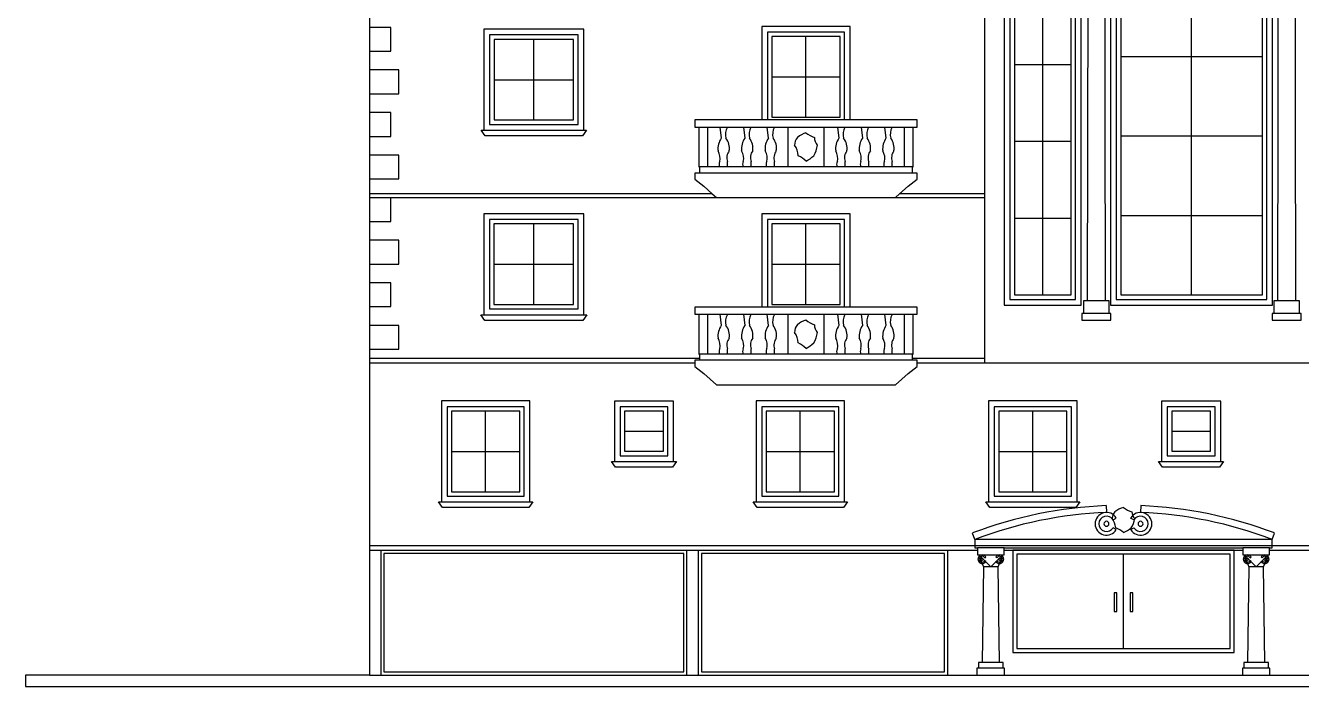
# Model space of a CAD drawing. Header units: inches. Extents: x 312.1 to 352.3, y 112.1 to 138.
# Drawn here: x 312.1 to 334.6, y 112.11 to 123.75 of the extents above; entities that cross this region are included whole.
import ezdxf

# ---------------------------------------------------------------- set-up
doc = ezdxf.new("R2010")
doc.units = ezdxf.units.IN
for name, color, linetype, lineweight in [('01_MASS_AND_COURSES', 7, 'Continuous', 25), ('02_GLAZING', 7, 'Continuous', 25), ('03_BAROQUE_FRAMES', 7, 'Continuous', 25), ('04_STONE_BALUSTRADES', 7, 'Continuous', 25), ('05_PILASTERS_AND_CAPITALS', 7, 'Continuous', 25), ('07_CARTOUCHES_AND_SCROLLS', 7, 'Continuous', 25), ('08_ENTRANCE', 7, 'Continuous', 25)]:
    doc.layers.add(name, color=color, linetype=linetype, lineweight=lineweight)

msp = doc.modelspace()

# ---------------------------------------------------------------- linework, layer by layer
at = {"layer": '01_MASS_AND_COURSES'}
for points in [[(318.165, 123.975), (318.165, 123.72)], [(318.165, 123.72), (318.165, 123.3)], [(318.165, 123.3), (318.165, 122.97)], [(318.165, 122.97), (318.165, 122.55)], [(318.165, 122.55), (318.165, 122.22)], [(318.165, 122.22), (318.165, 121.8)], [(318.165, 121.8), (318.165, 121.47)], [(318.165, 121.47), (318.165, 121.05)], [(318.165, 121.05), (318.165, 120.79)], [(318.165, 120.79), (318.165, 120.725)], [(324.213, 120.79), (318.165, 120.79)], [(318.165, 120.725), (318.165, 120.72)], [(318.165, 120.725), (324.285, 120.725)], [(318.165, 120.72), (318.165, 120.3)], [(327.445, 120.725), (329.015, 120.725)], [(329.015, 120.79), (327.516, 120.79)], [(318.165, 120.3), (318.165, 119.97)], [(318.165, 119.97), (318.165, 119.55)], [(318.165, 119.55), (318.165, 119.22)], [(318.165, 119.22), (318.165, 118.8)], [(318.165, 118.8), (318.165, 118.47)], [(318.165, 118.47), (318.165, 118.05)], [(318.165, 118.05), (318.165, 117.888)], [(318.165, 117.888), (318.165, 117.808)], [(323.985, 117.888), (318.165, 117.888)], [(318.165, 117.808), (318.165, 114.588)], [(318.165, 117.808), (323.905, 117.808)], [(329.015, 117.888), (327.745, 117.888)], [(327.825, 117.808), (329.015, 117.808)], [(318.165, 114.588), (318.165, 114.508)], [(328.845, 114.588), (318.165, 114.588)], [(334.085, 114.588), (328.845, 114.588)], [(347.165, 114.588), (334.085, 114.588)], [(318.165, 114.508), (318.165, 112.308)], [(318.165, 114.508), (318.365, 114.508)], [(318.365, 114.508), (323.765, 114.508)], [(323.765, 114.508), (323.965, 114.508)], [(323.965, 114.508), (328.365, 114.508)], [(328.365, 114.508), (328.889, 114.508)], [(329.36, 114.508), (329.515, 114.508)], [(329.515, 114.508), (333.415, 114.508)], [(333.415, 114.508), (333.569, 114.508)], [(334.04, 114.508), (347.165, 114.508)], [(318.165, 112.308), (312.099, 112.308), (312.099, 112.108), (352.262, 112.108), (352.262, 112.308), (347.165, 112.308)], [(318.165, 112.308), (318.365, 112.308)], [(318.365, 112.308), (323.765, 112.308)], [(323.765, 112.308), (323.965, 112.308)], [(323.965, 112.308), (328.365, 112.308)], [(328.365, 112.308), (328.881, 112.308)], [(329.368, 112.308), (333.561, 112.308)], [(334.048, 112.308), (337.085, 112.308)]]:
    msp.add_lwpolyline(points, dxfattribs=at)
at = {"layer": '02_GLAZING'}
for points in [[(331.415, 124.608), (331.415, 123.208)], [(332.665, 123.208), (332.665, 124.608)], [(333.915, 123.208), (333.915, 124.608)], [(329.54, 124.419), (329.54, 123.066)], [(330.04, 123.066), (330.04, 124.419)], [(330.54, 123.066), (330.54, 124.419)], [(325.865, 123.558), (325.265, 123.558), (325.265, 122.848)], [(325.865, 122.848), (325.865, 123.558)], [(326.465, 122.848), (326.465, 123.558), (325.865, 123.558)], [(321.065, 123.508), (320.365, 123.508), (320.365, 122.798)], [(321.065, 122.798), (321.065, 123.508)], [(321.765, 122.798), (321.765, 123.508), (321.065, 123.508)], [(331.415, 123.208), (331.415, 121.808)], [(331.415, 123.208), (332.665, 123.208)], [(332.665, 121.808), (332.665, 123.208)], [(332.665, 123.208), (333.915, 123.208)], [(333.915, 121.808), (333.915, 123.208)], [(329.54, 123.066), (329.54, 121.714)], [(329.54, 123.066), (330.04, 123.066)], [(330.04, 121.714), (330.04, 123.066)], [(330.04, 123.066), (330.54, 123.066)], [(330.54, 121.714), (330.54, 123.066)], [(320.365, 122.798), (321.065, 122.798)], [(320.365, 122.798), (320.365, 122.089), (321.065, 122.089)], [(321.065, 122.089), (321.765, 122.089), (321.765, 122.798)], [(321.065, 122.089), (321.065, 122.798)], [(321.065, 122.798), (321.765, 122.798)], [(325.265, 122.848), (325.865, 122.848)], [(325.265, 122.848), (325.265, 122.139), (325.865, 122.139)], [(325.865, 122.139), (326.465, 122.139), (326.465, 122.848)], [(325.865, 122.139), (325.865, 122.848)], [(325.865, 122.848), (326.465, 122.848)], [(331.415, 121.808), (331.415, 120.408)], [(331.415, 121.808), (332.665, 121.808)], [(332.665, 120.408), (332.665, 121.808)], [(332.665, 121.808), (333.915, 121.808)], [(333.915, 120.408), (333.915, 121.808)], [(329.54, 121.714), (329.54, 120.361)], [(329.54, 121.714), (330.04, 121.714)], [(330.04, 120.361), (330.04, 121.714)], [(330.04, 121.714), (330.54, 121.714)], [(330.54, 120.361), (330.54, 121.714)], [(331.415, 120.408), (332.665, 120.408)], [(331.415, 120.408), (331.415, 119.008), (332.665, 119.008)], [(332.665, 119.008), (333.915, 119.008), (333.915, 120.408)], [(332.665, 119.008), (332.665, 120.408)], [(332.665, 120.408), (333.915, 120.408)], [(321.065, 120.258), (320.362, 120.258), (320.362, 119.548)], [(321.065, 119.548), (321.065, 120.258)], [(321.767, 119.548), (321.767, 120.258), (321.065, 120.258)], [(325.865, 120.258), (325.265, 120.258), (325.265, 119.548)], [(325.865, 119.548), (325.865, 120.258)], [(326.465, 119.548), (326.465, 120.258), (325.865, 120.258)], [(329.54, 120.361), (330.04, 120.361)], [(329.54, 120.361), (329.54, 119.008), (330.04, 119.008)], [(330.04, 119.008), (330.54, 119.008), (330.54, 120.361)], [(330.04, 119.008), (330.04, 120.361)], [(330.04, 120.361), (330.54, 120.361)], [(320.362, 119.548), (321.065, 119.548)], [(320.362, 119.548), (320.362, 118.839), (321.065, 118.839)], [(321.065, 118.839), (321.767, 118.839), (321.767, 119.548)], [(321.065, 118.839), (321.065, 119.548)], [(321.065, 119.548), (321.767, 119.548)], [(325.265, 119.548), (325.865, 119.548)], [(325.265, 119.548), (325.265, 118.839), (325.865, 118.839)], [(325.865, 118.839), (326.465, 118.839), (326.465, 119.548)], [(325.865, 118.839), (325.865, 119.548)], [(325.865, 119.548), (326.465, 119.548)], [(320.215, 116.958), (319.615, 116.958), (319.615, 116.248)], [(320.215, 116.248), (320.215, 116.958)], [(320.815, 116.248), (320.815, 116.958), (320.215, 116.958)], [(323.351, 116.605), (323.351, 116.957), (322.665, 116.957), (322.665, 116.605)], [(325.765, 116.958), (325.165, 116.958), (325.165, 116.248)], [(325.765, 116.248), (325.765, 116.958)], [(326.365, 116.248), (326.365, 116.958), (325.765, 116.958)], [(329.865, 116.958), (329.265, 116.958), (329.265, 116.248)], [(329.865, 116.248), (329.865, 116.958)], [(330.465, 116.248), (330.465, 116.958), (329.865, 116.958)], [(333.001, 116.605), (333.001, 116.957), (332.315, 116.957), (332.315, 116.605)], [(322.665, 116.605), (323.351, 116.605)], [(322.665, 116.605), (322.665, 116.254), (323.351, 116.254), (323.351, 116.605)], [(332.315, 116.605), (333.001, 116.605)], [(332.315, 116.605), (332.315, 116.254), (333.001, 116.254), (333.001, 116.605)], [(319.615, 116.248), (320.215, 116.248)], [(319.615, 116.248), (319.615, 115.539), (320.215, 115.539)], [(320.215, 115.539), (320.815, 115.539), (320.815, 116.248)], [(320.215, 115.539), (320.215, 116.248)], [(320.215, 116.248), (320.815, 116.248)], [(325.165, 116.248), (325.765, 116.248)], [(325.165, 116.248), (325.165, 115.539), (325.765, 115.539)], [(325.765, 115.539), (326.365, 115.539), (326.365, 116.248)], [(325.765, 115.539), (325.765, 116.248)], [(325.765, 116.248), (326.365, 116.248)], [(329.265, 116.248), (329.865, 116.248)], [(329.265, 116.248), (329.265, 115.539), (329.865, 115.539)], [(329.865, 115.539), (330.465, 115.539), (330.465, 116.248)], [(329.865, 115.539), (329.865, 116.248)], [(329.865, 116.248), (330.465, 116.248)]]:
    msp.add_lwpolyline(points, dxfattribs=at)
at = {"layer": '03_BAROQUE_FRAMES'}
for points in [[(331.335, 133.008), (331.335, 118.928), (333.995, 118.928), (333.995, 133.008)], [(331.235, 132.888), (331.235, 118.828), (334.095, 118.828), (334.095, 132.888)], [(329.015, 123.975), (329.015, 120.79)], [(318.165, 123.3), (318.545, 123.3), (318.545, 123.72), (318.165, 123.72)], [(321.945, 121.909), (321.945, 123.688), (320.185, 123.688), (320.185, 121.909)], [(326.645, 122.089), (326.645, 123.738), (325.085, 123.738), (325.085, 122.089)], [(326.545, 122.089), (326.545, 123.638), (325.185, 123.638), (325.185, 122.089)], [(318.165, 122.55), (318.685, 122.55), (318.685, 122.97), (318.165, 122.97)], [(318.165, 121.8), (318.545, 121.8), (318.545, 122.22), (318.165, 122.22)], [(321.945, 121.909), (321.995, 121.909), (321.925, 121.809), (320.205, 121.809), (320.135, 121.909), (320.185, 121.909)], [(320.185, 121.909), (321.945, 121.909)], [(318.165, 121.05), (318.685, 121.05), (318.685, 121.47), (318.165, 121.47)], [(318.165, 120.3), (318.545, 120.3), (318.545, 120.72), (318.165, 120.72)], [(329.015, 120.79), (329.015, 120.725)], [(329.015, 120.725), (329.015, 117.888)], [(321.947, 118.659), (321.947, 120.438), (320.182, 120.438), (320.182, 118.659)], [(326.645, 118.789), (326.645, 120.438), (325.085, 120.438), (325.085, 118.789)], [(326.545, 118.789), (326.545, 120.338), (325.185, 120.338), (325.185, 118.789)], [(318.165, 119.55), (318.685, 119.55), (318.685, 119.97), (318.165, 119.97)], [(318.165, 118.8), (318.545, 118.8), (318.545, 119.22), (318.165, 119.22)], [(321.947, 118.659), (321.997, 118.659), (321.927, 118.559), (320.202, 118.559), (320.132, 118.659), (320.182, 118.659)], [(320.182, 118.659), (321.947, 118.659)], [(318.165, 118.05), (318.685, 118.05), (318.685, 118.47), (318.165, 118.47)], [(329.015, 117.888), (329.015, 117.808)], [(329.015, 117.808), (336.315, 117.808)], [(320.995, 115.359), (320.995, 117.138), (319.435, 117.138), (319.435, 115.359)], [(323.531, 116.074), (323.531, 117.137), (322.485, 117.137), (322.485, 116.074)], [(326.545, 115.359), (326.545, 117.138), (324.985, 117.138), (324.985, 115.359)], [(330.645, 115.359), (330.645, 117.138), (329.085, 117.138), (329.085, 115.359)], [(333.181, 116.074), (333.181, 117.137), (332.135, 117.137), (332.135, 116.074)], [(323.531, 116.074), (323.581, 116.074), (323.511, 115.974), (322.505, 115.974), (322.435, 116.074), (322.485, 116.074)], [(322.485, 116.074), (323.531, 116.074)], [(333.181, 116.074), (333.231, 116.074), (333.161, 115.974), (332.155, 115.974), (332.085, 116.074), (332.135, 116.074)], [(332.135, 116.074), (333.181, 116.074)], [(320.995, 115.359), (321.045, 115.359), (320.975, 115.259), (319.455, 115.259), (319.385, 115.359), (319.435, 115.359)], [(319.435, 115.359), (320.995, 115.359)], [(326.545, 115.359), (326.595, 115.359), (326.525, 115.259), (325.005, 115.259), (324.935, 115.359), (324.985, 115.359)], [(324.985, 115.359), (326.545, 115.359)], [(330.645, 115.359), (330.695, 115.359), (330.625, 115.259), (329.105, 115.259), (329.035, 115.359), (329.085, 115.359)], [(329.085, 115.359), (330.645, 115.359)]]:
    msp.add_lwpolyline(points, dxfattribs=at)
for points in [[(329.36, 118.828), (330.72, 118.828), (330.72, 127.304), (329.36, 127.304)], [(329.46, 118.928), (330.62, 118.928), (330.62, 127.204), (329.46, 127.204)], [(320.285, 122.009), (321.845, 122.009), (321.845, 123.588), (320.285, 123.588)], [(320.282, 118.759), (321.847, 118.759), (321.847, 120.338), (320.282, 120.338)], [(319.535, 115.459), (320.895, 115.459), (320.895, 117.038), (319.535, 117.038)], [(322.585, 116.174), (323.431, 116.174), (323.431, 117.037), (322.585, 117.037)], [(325.085, 115.459), (326.445, 115.459), (326.445, 117.038), (325.085, 117.038)], [(329.185, 115.459), (330.545, 115.459), (330.545, 117.038), (329.185, 117.038)], [(332.235, 116.174), (333.081, 116.174), (333.081, 117.037), (332.235, 117.037)]]:
    msp.add_lwpolyline(points, close=True, dxfattribs=at)
at = {"layer": '04_STONE_BALUSTRADES'}
for points in [[(325.085, 122.089), (323.905, 122.089), (323.905, 121.965), (323.975, 121.965)], [(325.185, 122.089), (325.085, 122.089)], [(326.545, 122.089), (325.185, 122.089)], [(326.645, 122.089), (326.545, 122.089)], [(327.755, 121.965), (327.825, 121.965), (327.825, 122.089), (326.645, 122.089)], [(323.975, 121.965), (324.135, 121.965)], [(323.975, 121.965), (323.975, 121.265), (323.985, 121.265)], [(324.135, 121.265), (324.135, 121.965)], [(324.135, 121.965), (324.346, 121.965)], [(324.346, 121.965), (324.478, 121.965), (324.761, 121.965)], [(324.346, 121.965), (324.37, 121.769)], [(324.761, 121.965), (324.893, 121.965), (325.176, 121.965)], [(324.761, 121.965), (324.785, 121.769)], [(325.176, 121.965), (325.308, 121.965), (325.545, 121.965)], [(325.176, 121.965), (325.2, 121.769)], [(325.545, 121.965), (325.545, 121.265)], [(325.545, 121.965), (326.185, 121.965)], [(326.185, 121.265), (326.185, 121.965)], [(326.185, 121.965), (326.421, 121.965)], [(326.421, 121.965), (326.553, 121.965), (326.836, 121.965)], [(326.421, 121.965), (326.445, 121.769)], [(326.836, 121.965), (326.968, 121.965), (327.251, 121.965)], [(326.836, 121.965), (326.86, 121.769)], [(327.251, 121.965), (327.383, 121.965), (327.595, 121.965)], [(327.251, 121.965), (327.275, 121.769)], [(327.595, 121.965), (327.595, 121.265)], [(327.595, 121.965), (327.755, 121.965)], [(327.745, 121.265), (327.755, 121.265), (327.755, 121.965)], [(324.481, 121.265), (324.481, 121.356)], [(324.896, 121.265), (324.896, 121.356)], [(325.311, 121.265), (325.311, 121.356)], [(326.556, 121.265), (326.556, 121.356)], [(326.971, 121.265), (326.971, 121.356)], [(327.386, 121.265), (327.386, 121.356)], [(323.985, 121.155), (323.905, 121.155), (323.905, 121.045), (324.065, 120.925), (324.213, 120.79)], [(323.985, 121.265), (323.985, 121.155)], [(324.135, 121.265), (323.985, 121.265)], [(327.745, 121.155), (323.985, 121.155)], [(324.481, 121.265), (324.343, 121.265), (324.135, 121.265)], [(324.896, 121.265), (324.758, 121.265), (324.481, 121.265)], [(325.311, 121.265), (325.173, 121.265), (324.896, 121.265)], [(325.545, 121.265), (325.311, 121.265)], [(326.185, 121.265), (325.545, 121.265)], [(326.556, 121.265), (326.418, 121.265), (326.185, 121.265)], [(326.971, 121.265), (326.833, 121.265), (326.556, 121.265)], [(327.386, 121.265), (327.248, 121.265), (326.971, 121.265)], [(327.595, 121.265), (327.386, 121.265)], [(327.516, 120.79), (327.665, 120.925), (327.825, 121.045), (327.825, 121.155), (327.745, 121.155)], [(327.745, 121.265), (327.595, 121.265)], [(327.745, 121.155), (327.745, 121.265)], [(324.213, 120.79), (324.285, 120.725)], [(324.285, 120.725), (327.445, 120.725)], [(327.445, 120.725), (327.516, 120.79)], [(325.085, 118.789), (323.905, 118.789), (323.905, 118.665), (323.975, 118.665)], [(323.975, 118.665), (324.135, 118.665)], [(323.975, 118.665), (323.975, 117.965), (323.985, 117.965)], [(324.135, 117.965), (324.135, 118.665)], [(324.135, 118.665), (324.346, 118.665)], [(324.346, 118.665), (324.478, 118.665), (324.761, 118.665)], [(324.346, 118.665), (324.37, 118.469)], [(324.761, 118.665), (324.893, 118.665), (325.176, 118.665)], [(324.761, 118.665), (324.785, 118.469)], [(325.185, 118.789), (325.085, 118.789)], [(325.176, 118.665), (325.308, 118.665), (325.545, 118.665)], [(325.176, 118.665), (325.2, 118.469)], [(326.545, 118.789), (325.185, 118.789)], [(325.545, 118.665), (325.545, 117.965)], [(325.545, 118.665), (326.185, 118.665)], [(326.185, 117.965), (326.185, 118.665)], [(326.185, 118.665), (326.421, 118.665)], [(326.421, 118.665), (326.553, 118.665), (326.836, 118.665)], [(326.421, 118.665), (326.445, 118.469)], [(326.645, 118.789), (326.545, 118.789)], [(327.755, 118.665), (327.825, 118.665), (327.825, 118.789), (326.645, 118.789)], [(326.836, 118.665), (326.968, 118.665), (327.251, 118.665)], [(326.836, 118.665), (326.86, 118.469)], [(327.251, 118.665), (327.383, 118.665), (327.595, 118.665)], [(327.251, 118.665), (327.275, 118.469)], [(327.595, 118.665), (327.595, 117.965)], [(327.595, 118.665), (327.755, 118.665)], [(327.745, 117.965), (327.755, 117.965), (327.755, 118.665)], [(323.985, 117.965), (323.985, 117.888)], [(324.135, 117.965), (323.985, 117.965)], [(324.481, 117.965), (324.343, 117.965), (324.135, 117.965)], [(324.481, 117.965), (324.481, 118.056)], [(324.896, 117.965), (324.758, 117.965), (324.481, 117.965)], [(324.896, 117.965), (324.896, 118.056)], [(325.311, 117.965), (325.173, 117.965), (324.896, 117.965)], [(325.311, 117.965), (325.311, 118.056)], [(325.545, 117.965), (325.311, 117.965)], [(326.185, 117.965), (325.545, 117.965)], [(326.556, 117.965), (326.418, 117.965), (326.185, 117.965)], [(326.556, 117.965), (326.556, 118.056)], [(326.971, 117.965), (326.833, 117.965), (326.556, 117.965)], [(326.971, 117.965), (326.971, 118.056)], [(327.386, 117.965), (327.248, 117.965), (326.971, 117.965)], [(327.386, 117.965), (327.386, 118.056)], [(327.595, 117.965), (327.386, 117.965)], [(327.745, 117.965), (327.595, 117.965)], [(327.745, 117.888), (327.745, 117.965)], [(323.985, 117.855), (323.905, 117.855), (323.905, 117.808)], [(323.905, 117.808), (323.905, 117.745), (324.065, 117.625), (324.285, 117.425), (327.445, 117.425), (327.665, 117.625), (327.825, 117.745), (327.825, 117.808)], [(323.985, 117.888), (323.985, 117.855)], [(327.745, 117.855), (323.985, 117.855)], [(327.745, 117.855), (327.745, 117.888)], [(327.825, 117.808), (327.825, 117.855), (327.745, 117.855)]]:
    msp.add_lwpolyline(points, dxfattribs=at)
for centre, radius, start, end in [((324.643, 121.58), 0.331, 145.2673, -173.9168), ((324.729, 121.834), 0.283, 152.5534, -166.6307), ((324.228, 121.592), 0.287, -9.3948, 38.0443), ((325.058, 121.58), 0.331, 145.2673, -173.9168), ((325.144, 121.834), 0.283, 152.5534, -166.6307), ((324.643, 121.592), 0.287, -9.3948, 38.0443), ((325.473, 121.58), 0.331, 145.2673, -173.9168), ((325.559, 121.834), 0.283, 152.5534, -166.6307), ((325.058, 121.592), 0.287, -9.3948, 38.0443), ((326.718, 121.58), 0.331, 145.2673, -173.9168), ((326.804, 121.834), 0.283, 152.5534, -166.6307), ((326.303, 121.592), 0.287, -9.3948, 38.0443), ((327.133, 121.58), 0.331, 145.2673, -173.9168), ((327.219, 121.834), 0.283, 152.5534, -166.6307), ((326.718, 121.592), 0.287, -9.3948, 38.0443), ((327.548, 121.58), 0.331, 145.2673, -173.9168), ((327.634, 121.834), 0.283, 152.5534, -166.6307), ((327.133, 121.592), 0.287, -9.3948, 38.0443), ((324.113, 121.417), 0.238, -14.789, 32.6501), ((324.659, 121.425), 0.19, 140.8503, -158.7114), ((324.528, 121.417), 0.238, -14.789, 32.6501), ((325.074, 121.425), 0.19, 140.8503, -158.7114), ((324.943, 121.417), 0.238, -14.789, 32.6501), ((325.489, 121.425), 0.19, 140.8503, -158.7114), ((326.188, 121.417), 0.238, -14.789, 32.6501), ((326.734, 121.425), 0.19, 140.8503, -158.7114), ((326.603, 121.417), 0.238, -14.789, 32.6501), ((327.149, 121.425), 0.19, 140.8503, -158.7114), ((327.018, 121.417), 0.238, -14.789, 32.6501), ((327.564, 121.425), 0.19, 140.8503, -158.7114), ((324.421, 121.31), 0.0904, 149.7808, -149.7808), ((324.836, 121.31), 0.0904, 149.7808, -149.7808), ((325.251, 121.31), 0.0904, 149.7808, -149.7808), ((326.496, 121.31), 0.0904, 149.7808, -149.7808), ((326.911, 121.31), 0.0904, 149.7808, -149.7808), ((327.326, 121.31), 0.0904, 149.7808, -149.7808), ((324.729, 118.534), 0.283, 152.5534, -166.6307), ((325.144, 118.534), 0.283, 152.5534, -166.6307), ((325.559, 118.534), 0.283, 152.5534, -166.6307), ((326.804, 118.534), 0.283, 152.5534, -166.6307), ((327.219, 118.534), 0.283, 152.5534, -166.6307), ((327.634, 118.534), 0.283, 152.5534, -166.6307), ((324.643, 118.28), 0.331, 145.2673, -173.9168), ((324.228, 118.292), 0.287, -9.3948, 38.0443), ((325.058, 118.28), 0.331, 145.2673, -173.9168), ((324.643, 118.292), 0.287, -9.3948, 38.0443), ((325.473, 118.28), 0.331, 145.2673, -173.9168), ((325.058, 118.292), 0.287, -9.3948, 38.0443), ((326.718, 118.28), 0.331, 145.2673, -173.9168), ((326.303, 118.292), 0.287, -9.3948, 38.0443), ((327.133, 118.28), 0.331, 145.2673, -173.9168), ((326.718, 118.292), 0.287, -9.3948, 38.0443), ((327.548, 118.28), 0.331, 145.2673, -173.9168), ((327.133, 118.292), 0.287, -9.3948, 38.0443), ((324.113, 118.117), 0.238, -14.789, 32.6501), ((324.659, 118.125), 0.19, 140.8503, -158.7114), ((324.528, 118.117), 0.238, -14.789, 32.6501), ((325.074, 118.125), 0.19, 140.8503, -158.7114), ((324.943, 118.117), 0.238, -14.789, 32.6501), ((325.489, 118.125), 0.19, 140.8503, -158.7114), ((326.188, 118.117), 0.238, -14.789, 32.6501), ((326.734, 118.125), 0.19, 140.8503, -158.7114), ((326.603, 118.117), 0.238, -14.789, 32.6501), ((327.149, 118.125), 0.19, 140.8503, -158.7114), ((327.018, 118.117), 0.238, -14.789, 32.6501), ((327.564, 118.125), 0.19, 140.8503, -158.7114), ((324.421, 118.01), 0.0904, 149.7808, -149.7808), ((324.836, 118.01), 0.0904, 149.7808, -149.7808), ((325.251, 118.01), 0.0904, 149.7808, -149.7808), ((326.496, 118.01), 0.0904, 149.7808, -149.7808), ((326.911, 118.01), 0.0904, 149.7808, -149.7808), ((327.326, 118.01), 0.0904, 149.7808, -149.7808)]:
    msp.add_arc(centre, radius, start, end, dxfattribs=at)
at = {"layer": '05_PILASTERS_AND_CAPITALS'}
for points in [[(330.851, 132.608), (330.827, 118.9)], [(331.147, 118.9), (331.123, 132.608)], [(334.207, 132.608), (334.183, 118.9)], [(334.503, 118.9), (334.479, 132.608)], [(330.827, 118.9), (330.759, 118.9), (330.759, 118.68)], [(331.147, 118.9), (330.827, 118.9)], [(331.215, 118.68), (331.215, 118.9), (331.147, 118.9)], [(334.183, 118.9), (334.115, 118.9), (334.115, 118.68)], [(334.503, 118.9), (334.183, 118.9)], [(334.571, 118.68), (334.571, 118.9), (334.503, 118.9)], [(330.759, 118.68), (330.731, 118.68), (330.731, 118.56), (331.243, 118.56), (331.243, 118.68), (331.215, 118.68)], [(331.215, 118.68), (330.759, 118.68)], [(334.115, 118.68), (334.087, 118.68), (334.087, 118.56), (334.599, 118.56), (334.599, 118.68), (334.571, 118.68)], [(334.571, 118.68), (334.115, 118.68)]]:
    msp.add_lwpolyline(points, dxfattribs=at)
at = {"layer": '07_CARTOUCHES_AND_SCROLLS'}
for points in [[(331.282, 115.042), (331.338, 115.074)], [(331.647, 115.042), (331.591, 115.074)], [(331.338, 114.874), (331.282, 114.906)], [(331.591, 114.874), (331.647, 114.906)], [(329.017, 114.376), (329.038, 114.388)], [(329.232, 114.376), (329.211, 114.388)], [(333.697, 114.376), (333.718, 114.388)], [(333.912, 114.376), (333.891, 114.388)], [(329.038, 114.312), (329.017, 114.324)], [(329.211, 114.312), (329.232, 114.324)], [(333.718, 114.312), (333.697, 114.324)], [(333.891, 114.312), (333.912, 114.324)]]:
    msp.add_lwpolyline(points, dxfattribs=at)
for centre, radius, start, end in [((325.874, 121.647), 0.21, 139.6089, -179.5752), ((325.994, 121.452), 0.432, 107.3896, 130.232), ((326.144, 122.195), 0.432, -130.232, -107.3896), ((326.224, 121.781), 0.21, 179.5752, -139.6089), ((325.317, 121.421), 0.414, 5.3973, 32.7684), ((325.653, 121.684), 0.414, -32.7684, -5.3973), ((325.502, 120.99), 0.522, 45.9167, 64.2124), ((325.638, 121.835), 0.522, -64.2124, -45.9167), ((325.874, 118.347), 0.21, 139.6089, -179.5752), ((325.994, 118.152), 0.432, 107.3896, 130.232), ((326.144, 118.895), 0.432, -130.232, -107.3896), ((326.224, 118.481), 0.21, 179.5752, -139.6089), ((325.317, 118.121), 0.414, 5.3973, 32.7684), ((325.502, 117.69), 0.522, 45.9167, 64.2124), ((325.638, 118.535), 0.522, -64.2124, -45.9167), ((325.653, 118.384), 0.414, -32.7684, -5.3973), ((331.569, 114.852), 0.421, 104.4058, 127.2482), ((331.719, 115.595), 0.421, -127.2482, -104.4058), ((331.165, 114.974), 0.2, 30, -30), ((331.165, 114.974), 0.136, 30, -30), ((331.165, 114.974), 0.044, 0, 180), ((331.452, 115.06), 0.188, 137.1405, 177.9564), ((330.962, 114.854), 0.37, 7.7753, 35.1463), ((331.765, 114.974), 0.2, -150, 150), ((331.298, 115.116), 0.37, -35.1463, -7.7753), ((331.802, 115.194), 0.188, -177.9564, -137.1405), ((331.765, 114.974), 0.136, -150, 150), ((331.765, 114.974), 0.044, 0, 180), ((331.165, 114.974), 0.044, 180, 0), ((331.137, 114.44), 0.502, 49.2729, 67.5686), ((331.273, 115.284), 0.502, -67.5686, -49.2729), ((331.765, 114.974), 0.044, 180, 0), ((328.973, 114.35), 0.076, 30, -30), ((328.973, 114.35), 0.0517, 30, -30), ((328.973, 114.35), 0.0167, 0, 180), ((328.973, 114.35), 0.0167, 180, 0), ((329.277, 114.35), 0.076, -150, 150), ((329.277, 114.35), 0.0517, -150, 150), ((329.277, 114.35), 0.0167, 0, 180), ((329.277, 114.35), 0.0167, 180, 0), ((333.653, 114.35), 0.076, 30, -30), ((333.653, 114.35), 0.0517, 30, -30), ((333.653, 114.35), 0.0167, 0, 180), ((333.653, 114.35), 0.0167, 180, 0), ((333.957, 114.35), 0.076, -150, 150), ((333.957, 114.35), 0.0517, -150, 150), ((333.957, 114.35), 0.0167, 0, 180), ((333.957, 114.35), 0.0167, 180, 0)]:
    msp.add_arc(centre, radius, start, end, dxfattribs=at)
at = {"layer": '08_ENTRANCE'}
for points in [[(331.16, 115.294), (331.165, 115.174)], [(331.769, 115.294), (331.765, 115.174)], [(328.845, 114.7), (328.802, 114.812)], [(334.085, 114.7), (334.127, 114.812)], [(328.845, 114.7), (328.845, 114.588)], [(334.085, 114.7), (328.845, 114.7)], [(328.845, 114.588), (328.845, 114.55), (328.889, 114.55)], [(328.889, 114.55), (328.889, 114.508)], [(329.36, 114.55), (328.889, 114.55)], [(329.36, 114.508), (329.36, 114.55)], [(329.36, 114.55), (333.569, 114.55)], [(333.569, 114.55), (333.569, 114.508)], [(334.04, 114.55), (333.569, 114.55)], [(334.04, 114.55), (334.085, 114.55), (334.085, 114.588)], [(334.04, 114.508), (334.04, 114.55)], [(334.085, 114.588), (334.085, 114.7)], [(318.365, 114.508), (318.365, 112.308)], [(323.765, 112.308), (323.765, 114.508)], [(323.965, 114.508), (323.965, 112.308)], [(328.365, 112.308), (328.365, 114.508)], [(328.889, 114.508), (328.889, 114.43), (328.912, 114.43)], [(328.912, 114.43), (329.337, 114.43)], [(328.912, 114.43), (328.995, 114.214)], [(329.125, 114.214), (328.912, 114.43)], [(329.125, 114.214), (329.337, 114.43)], [(329.254, 114.214), (329.337, 114.43)], [(329.337, 114.43), (329.36, 114.43), (329.36, 114.508)], [(333.415, 114.508), (333.415, 114.508), (329.515, 114.508), (329.515, 114.508)], [(329.515, 114.508), (329.515, 112.708), (333.415, 112.708), (333.415, 114.508)], [(331.465, 114.438), (329.585, 114.438), (329.585, 112.778), (331.465, 112.778)], [(331.465, 112.778), (333.345, 112.778), (333.345, 114.438), (331.465, 114.438)], [(331.465, 112.778), (331.465, 114.438)], [(333.569, 114.508), (333.569, 114.43), (333.592, 114.43)], [(333.592, 114.43), (334.017, 114.43)], [(333.592, 114.43), (333.675, 114.214)], [(333.805, 114.214), (333.592, 114.43)], [(333.805, 114.214), (334.017, 114.43)], [(333.934, 114.214), (334.017, 114.43)], [(334.017, 114.43), (334.04, 114.43), (334.04, 114.508)], [(328.995, 114.214), (328.973, 112.532)], [(329.125, 114.214), (328.995, 114.214)], [(329.254, 114.214), (329.125, 114.214)], [(329.277, 112.532), (329.254, 114.214)], [(333.675, 114.214), (333.653, 112.532)], [(333.805, 114.214), (333.675, 114.214)], [(333.934, 114.214), (333.805, 114.214)], [(333.957, 112.532), (333.934, 114.214)], [(328.973, 112.532), (328.908, 112.532), (328.908, 112.428)], [(329.277, 112.532), (328.973, 112.532)], [(329.341, 112.428), (329.341, 112.532), (329.277, 112.532)], [(333.653, 112.532), (333.588, 112.532), (333.588, 112.428)], [(333.957, 112.532), (333.653, 112.532)], [(334.021, 112.428), (334.021, 112.532), (333.957, 112.532)], [(328.908, 112.428), (328.881, 112.428), (328.881, 112.308)], [(328.881, 112.308), (329.368, 112.308)], [(329.341, 112.428), (328.908, 112.428)], [(329.368, 112.308), (329.368, 112.428), (329.341, 112.428)], [(333.588, 112.428), (333.561, 112.428), (333.561, 112.308)], [(333.561, 112.308), (334.048, 112.308)], [(334.021, 112.428), (333.588, 112.428)], [(334.048, 112.308), (334.048, 112.428), (334.021, 112.428)]]:
    msp.add_lwpolyline(points, dxfattribs=at)
for points in [[(318.42, 112.363), (323.71, 112.363), (323.71, 114.453), (318.42, 114.453)], [(324.02, 112.363), (328.31, 112.363), (328.31, 114.453), (324.02, 114.453)], [(331.3, 113.428), (331.35, 113.428), (331.35, 113.758), (331.3, 113.758)], [(331.58, 113.428), (331.63, 113.428), (331.63, 113.758), (331.58, 113.758)]]:
    msp.add_lwpolyline(points, close=True, dxfattribs=at)
for radius, start, end in [(7.51, 92.3264, 110.7635), (7.51, 69.2365, 87.6736), (7.39, 92.3264, 110.7635), (7.39, 69.2365, 87.6736)]:
    msp.add_arc((331.465, 107.79), radius, start, end, dxfattribs=at)

doc.saveas('drawing.dxf')
